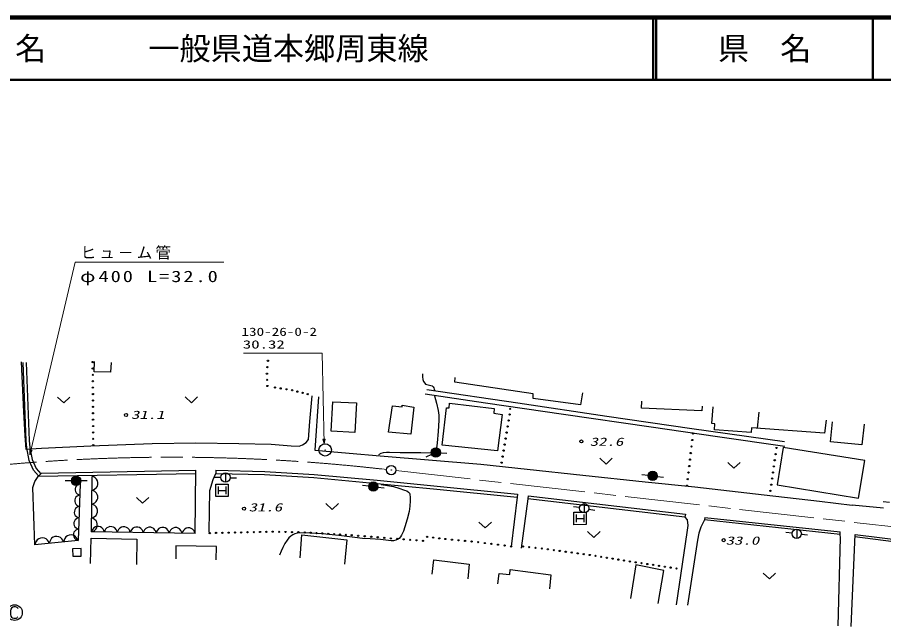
# Model space of a CAD drawing. Units: millimetres, scale not verified. Extents: x -201357293 to 680000, y -21359328 to 380000.
# Drawn here: x 195728 to 334728, y 282322 to 380000 of the extents above; entities that cross this region are included whole.
import ezdxf
from ezdxf.enums import TextEntityAlignment as Align

# ---------------------------------------------------------------- set-up
doc = ezdxf.new("R2010")
doc.units = ezdxf.units.MM
doc.header["$LTSCALE"] = 1000
doc.linetypes.add('CHAIN', pattern=[18.5, 12, -1.5, 3.5, -1.5])
for name, color, linetype, lineweight in [('M-BGD', 7, 'Continuous', 25), ('M-BGD-HTXT', 7, 'Continuous', 13), ('M-BMK', 2, 'CHAIN', 13), ('M-TTL', 2, 'Continuous', 140), ('M-TTL-LINE', 7, 'Continuous', 50)]:
    doc.layers.add(name, color=color, linetype=linetype, lineweight=lineweight)
doc.layers.add('M-BMK-SRVR', color=7, linetype='Continuous')
doc.layers.add('M-TTL-TXT', color=7, linetype='Continuous')
doc.styles.add('ＭＳ ゴシック', font='')
doc.styles.get('ＭＳ ゴシック').set_extended_font_data('MS Gothic')

# ---------------------------------------------------------------- blocks, each defined once
blk = doc.blocks.new('BUHIN6')
at = {"color": 7, "linetype": 'Continuous', "lineweight": 25}
blk.add_lwpolyline([(-1133, 237), (-1102, -42), (-1012, -291), (-844, -586), (-623, -774), (-374, -915), (-23, -988), (261, -959), (538, -875), (811, -672), (988, -478), (1133, -237)], dxfattribs=at)
blk = doc.blocks.new('BUHIN7')
at = {"color": 7, "linetype": 'Continuous', "lineweight": 25}
blk.add_lwpolyline([(-305, -853), (-86, -859), (117, -816), (364, -717), (534, -566), (669, -388), (764, -124), (771, 99), (736, 324), (608, 557), (477, 715), (305, 853)], dxfattribs=at)
blk = doc.blocks.new('BUHIN8')
at = {"color": 7, "linetype": 'Continuous', "lineweight": 25}
blk.add_lwpolyline([(352, 1054), (83, 1056), (-165, 998), (-465, 870), (-669, 680), (-831, 459), (-940, 132), (-943, -142), (-894, -416), (-731, -699), (-566, -888), (-352, -1054)], dxfattribs=at)
blk = doc.blocks.new('BUHIN9')
at = {"color": 7, "linetype": 'Continuous', "lineweight": 25}
blk.add_lwpolyline([(-987, 329), (-988, 77), (-934, -155), (-814, -436), (-636, -627), (-429, -778), (-123, -880), (133, -883), (390, -837), (655, -684), (832, -529), (987, -329)], dxfattribs=at)
blk = doc.blocks.new('BUHIN13')
at = {"color": 7, "linetype": 'Continuous', "lineweight": 25}
for radius in [746, 660, 574, 484, 398, 292, 202, 116, 22.5]:
    blk.add_circle((0, 0), radius, dxfattribs=at)
blk = doc.blocks.new('BUHIN14')
at = {"color": 7, "linetype": 'Continuous', "lineweight": 25}
blk.add_line((-225, -711), (225, 711), dxfattribs=at)
blk.add_circle((0, 0), 746, dxfattribs=at)
blk = doc.blocks.new('BUHIN28')
at = {"color": 7, "linetype": 'Continuous', "lineweight": 25}
blk.add_lwpolyline([(-704, -400), (-692, -528), (-635, -638), (-542, -740), (-416, -819), (-184, -892), (12, -915), (244, -844), (410, -713), (533, -490), (718, 94), (750, 359), (707, 537), (574, 716), (375, 832), (148, 904), (-30, 940), (-137, 915), (-244, 864), (-307, 792)], dxfattribs=at)
blk.add_circle((0, 0), 1244, dxfattribs=at)
blk = doc.blocks.new('BUHIN36')
at = {"color": 7, "linetype": 'Continuous', "lineweight": 25}
blk.add_circle((0, 0), 249, dxfattribs=at)
blk = doc.blocks.new('BUHIN76')
at = {"color": 7, "linetype": 'Continuous', "lineweight": 25}
blk.add_circle((0, 0), 99.5, dxfattribs=at)
blk = doc.blocks.new('BUHIN78')
at = {"color": 7, "linetype": 'Continuous', "lineweight": 25}
blk.add_circle((0, 0), 99.5, dxfattribs=at)
blk = doc.blocks.new('BUHIN80')
at = {"color": 7, "linetype": 'Continuous', "lineweight": 25}
blk.add_circle((0, 0), 99.5, dxfattribs=at)
blk = doc.blocks.new('BUHIN83')
at = {"color": 7, "linetype": 'Continuous', "lineweight": 25}
blk.add_circle((0, 0), 99.5, dxfattribs=at)
blk = doc.blocks.new('BUHIN85')
at = {"color": 7, "linetype": 'Continuous', "lineweight": 25}
blk.add_circle((0, 0), 99.5, dxfattribs=at)
blk = doc.blocks.new('BUHIN87')
at = {"color": 7, "linetype": 'Continuous', "lineweight": 25}
blk.add_circle((0, 0), 99.5, dxfattribs=at)
blk = doc.blocks.new('BUHIN89')
at = {"color": 7, "linetype": 'Continuous', "lineweight": 25}
blk.add_circle((0, 0), 99.5, dxfattribs=at)
blk = doc.blocks.new('BUHIN91')
at = {"color": 7, "linetype": 'Continuous', "lineweight": 25}
blk.add_circle((0, 0), 99.5, dxfattribs=at)
blk = doc.blocks.new('BUHIN92')
at = {"color": 7, "linetype": 'Continuous', "lineweight": 25}
blk.add_circle((0, 0), 99.5, dxfattribs=at)
blk = doc.blocks.new('BUHIN94')
at = {"color": 7, "linetype": 'Continuous', "lineweight": 25}
blk.add_circle((0, 0), 99.5, dxfattribs=at)
blk = doc.blocks.new('BUHIN96')
at = {"color": 7, "linetype": 'Continuous', "lineweight": 25}
blk.add_circle((0, 0), 99.5, dxfattribs=at)
blk = doc.blocks.new('BUHIN98')
at = {"color": 7, "linetype": 'Continuous', "lineweight": 25}
blk.add_circle((0, 0), 99.5, dxfattribs=at)
blk = doc.blocks.new('BUHIN107')
at = {"color": 7, "linetype": 'Continuous', "lineweight": 25}
blk.add_circle((0, 0), 99.5, dxfattribs=at)
blk = doc.blocks.new('BUHIN108')
at = {"color": 7, "linetype": 'Continuous', "lineweight": 25}
blk.add_circle((0, 0), 99.5, dxfattribs=at)
blk = doc.blocks.new('BUHIN109')
at = {"color": 7, "linetype": 'Continuous', "lineweight": 25}
blk.add_circle((0, 0), 99.5, dxfattribs=at)
blk = doc.blocks.new('BUHIN112')
at = {"color": 7, "linetype": 'Continuous', "lineweight": 25}
blk.add_lwpolyline([(810, -755), (142, 448), (-1097, -151)], dxfattribs=at)
blk = doc.blocks.new('BUHIN116')
at = {"color": 7, "linetype": 'Continuous', "lineweight": 25}
for p, q in [((-784, -407), (-407, 784)), ((596, -189), (-596, 189)), ((407, -784), (784, 407))]:
    blk.add_line(p, q, dxfattribs=at)
blk.add_lwpolyline([(1255, 652), (652, -1255), (-1255, -652), (-652, 1255)], close=True, dxfattribs=at)
blk = doc.blocks.new('BUHIN197')
at = {"color": 7, "linetype": 'Continuous', "lineweight": 25}
blk.add_circle((0, 0), 99.5, dxfattribs=at)
blk = doc.blocks.new('BUHIN199')
at = {"color": 7, "linetype": 'Continuous', "lineweight": 25}
blk.add_circle((0, 0), 99.5, dxfattribs=at)
blk = doc.blocks.new('BUHIN204')
at = {"color": 7, "linetype": 'Continuous', "lineweight": 25}
blk.add_circle((0, 0), 99.5, dxfattribs=at)
blk = doc.blocks.new('BUHIN205')
at = {"color": 7, "linetype": 'Continuous', "lineweight": 25}
blk.add_circle((0, 0), 99.5, dxfattribs=at)
blk = doc.blocks.new('BUHIN235')
at = {"color": 3, "linetype": 'Continuous', "lineweight": 25}
for radius in [746, 22.5]:
    blk.add_circle((0, 0), radius, dxfattribs=at)
blk = doc.blocks.new('BUHIN236')
at = {"color": 3, "linetype": 'Continuous', "lineweight": 25}
for radius in [995, 30]:
    blk.add_circle((0, 0), radius, dxfattribs=at)

msp = doc.modelspace()

# ---------------------------------------------------------------- linework, layer by layer
at = {"layer": 'M-BGD'}
for p, q in [((196358, 324753), (196709, 316737)), ((197128, 312128), (196654, 324674)), ((197154, 324693), (197627, 312167)), ((208072, 323172), (208113, 324817)), ((210786, 324653), (210662, 323131)), ((210662, 323131), (208072, 323172)), ((265913, 321491), (265990, 322261)), ((278490, 319645), (265913, 321491)), ((276005, 318158), (261405, 320308)), ((286413, 319799), (286106, 317876)), ((242643, 315191), (243012, 319323)), ((244067, 319145), (243484, 310607)), ((246079, 313661), (246325, 318389)), ((246325, 318389), (250138, 318191)), ((261156, 319622), (270817, 318220)), ((278490, 318914), (278490, 319645)), ((286106, 317876), (278490, 318914)), ((295867, 317347), (295929, 318469)), ((250138, 318191), (249892, 313463)), ((255271, 313487), (255920, 317704)), ((255920, 317704), (257454, 317556)), ((257454, 317556), (257454, 317822)), ((257454, 317822), (259339, 317508)), ((259339, 317508), (258869, 313192)), ((263911, 311393), (264589, 317409)), ((264589, 317409), (265002, 317409)), ((265002, 317409), (265091, 318146)), ((265091, 318146), (272227, 317320)), ((270817, 318220), (283377, 316412)), ((272227, 317320), (272197, 316524)), ((290287, 316038), (276005, 318158)), ((305528, 316942), (295867, 317347)), ((305591, 317690), (305528, 316942)), ((307132, 314916), (307366, 317543)), ((196709, 316737), (196928, 312926)), ((272197, 316524), (273501, 316342)), ((273501, 316342), (272757, 310509)), ((283377, 316412), (297445, 314355)), ((303969, 314044), (290287, 316038)), ((314700, 316685), (314439, 314145)), ((242459, 312322), (242643, 315191)), ((297445, 314355), (308084, 312797)), ((307626, 314838), (307132, 314916)), ((307600, 313850), (307626, 314838)), ((313529, 314214), (313451, 313434)), ((325233, 313330), (313529, 314214)), ((325493, 315410), (325233, 313330)), ((326221, 311977), (326507, 315176)), ((331605, 314760), (331241, 311483)), ((196928, 312926), (197103, 310779)), ((249892, 313463), (246079, 313661)), ((258869, 313192), (255271, 313487)), ((318804, 311956), (303969, 314044)), ((313451, 313434), (307600, 313850)), ((308084, 312797), (318867, 311239)), ((197263, 310992), (197128, 312128)), ((197627, 312167), (197758, 311064)), ((207528, 311305), (217385, 311699)), ((217385, 311699), (224394, 311787)), ((224394, 311787), (231286, 311699)), ((231286, 311699), (236455, 311568)), ((236455, 311568), (239652, 311305)), ((240923, 311261), (241492, 311480)), ((241492, 311480), (242090, 311822)), ((242090, 311822), (242459, 312322)), ((272757, 310509), (263911, 311393)), ((331241, 311483), (326221, 311977)), ((197103, 310779), (199600, 310954)), ((197618, 308942), (197263, 310992)), ((197758, 311064), (198100, 309094)), ((199600, 310954), (207528, 311305)), ((239652, 311305), (240923, 311261)), ((243484, 310607), (248957, 310126)), ((248957, 310126), (253948, 309695)), ((263623, 310176), (264621, 310115)), ((318627, 311067), (317649, 305079)), ((331683, 308934), (318627, 311067)), ((198334, 307425), (197618, 308942)), ((198100, 309094), (198756, 307702)), ((253948, 309695), (270108, 308352)), ((262196, 309903), (261290, 309478)), ((330705, 302946), (331683, 308934)), ((199143, 306505), (198334, 307425)), ((198756, 307702), (199519, 306835)), ((199596, 306909), (224388, 307399)), ((224248, 297274), (224388, 307399)), ((227582, 307391), (227570, 306891)), ((227582, 307391), (235429, 307200)), ((235429, 307200), (243358, 306709)), ((270108, 308352), (277534, 307592)), ((277534, 307592), (286452, 306629)), ((198538, 305591), (199050, 306385)), ((224379, 306799), (199045, 306381)), ((199050, 306385), (199596, 306909)), ((207608, 297525), (207747, 306410)), ((226618, 304169), (227135, 305911)), ((227135, 305911), (227570, 306891)), ((228378, 306238), (227378, 306238)), ((227570, 306891), (235407, 306700)), ((229877, 306204), (230876, 306158)), ((235407, 306700), (243320, 306210)), ((243320, 306210), (253401, 305285)), ((243358, 306709), (253448, 305783)), ((286452, 306629), (296463, 305565)), ((296919, 306570), (295924, 306666)), ((298411, 306417), (299405, 306308)), ((198230, 304644), (198538, 305591)), ((198555, 295464), (198230, 304644)), ((204412, 305702), (203412, 305693)), ((205797, 305212), (205463, 296160)), ((205911, 305728), (206911, 305754)), ((252101, 304846), (251105, 304936)), ((253401, 305285), (262490, 304414)), ((253448, 305783), (262539, 304912)), ((253593, 304695), (254587, 304582)), ((262490, 304414), (275919, 303081)), ((262539, 304912), (275968, 303578)), ((296463, 305565), (304421, 304748)), ((304421, 304748), (315571, 303481)), ((317649, 305079), (330705, 302946)), ((226509, 297502), (226618, 304169)), ((275919, 303081), (274966, 295189)), ((275968, 303578), (275919, 303081)), ((277668, 303317), (277610, 302820)), ((277668, 303317), (302908, 300353)), ((315571, 303481), (324439, 302442)), ((277610, 302820), (276578, 294928)), ((302850, 299857), (277610, 302820)), ((324439, 302442), (329686, 301809)), ((334724, 301337), (329686, 301809)), ((335658, 302223), (334664, 302337)), ((285936, 301399), (284946, 301538)), ((287418, 301170), (288404, 301002)), ((302908, 300353), (302850, 299857)), ((302850, 299857), (303216, 299424)), ((303216, 299424), (303283, 298558)), ((305703, 298929), (305418, 298246)), ((305988, 299442), (305703, 298929)), ((306031, 299840), (305988, 299442)), ((327727, 297106), (305988, 299442)), ((306031, 299840), (327770, 297504)), ((224248, 297274), (207608, 297525)), ((303283, 298558), (303150, 297393)), ((305418, 298246), (305077, 297334)), ((327727, 297106), (327770, 297504)), ((205463, 296160), (198555, 295464)), ((207468, 292464), (207561, 296501)), ((207561, 296501), (214920, 296332)), ((214920, 296332), (214827, 292296)), ((241134, 293367), (241380, 297028)), ((241380, 297028), (248578, 296228)), ((248578, 296228), (248209, 292321)), ((303150, 297393), (301418, 285824)), ((304877, 296194), (303253, 285767)), ((305077, 297334), (304877, 296194)), ((320029, 297294), (319034, 297393)), ((321522, 297153), (322518, 297063)), ((327442, 282462), (327812, 296565)), ((327812, 296565), (327727, 297106)), ((329538, 282322), (330134, 297099)), ((338447, 295643), (330084, 296702)), ((330134, 297099), (338496, 296040)), ((205948, 294829), (204603, 294809)), ((204603, 294809), (204621, 293628)), ((205966, 293649), (205948, 294829)), ((221176, 295282), (221135, 293187)), ((227671, 295154), (221176, 295282)), ((227630, 293060), (227671, 295154)), ((204621, 293628), (205966, 293649)), ((262268, 290761), (262547, 293038)), ((262547, 293038), (268216, 292341)), ((268216, 292341), (268007, 289994)), ((294958, 292217), (294093, 286856)), ((299454, 291351), (294958, 292217)), ((272840, 289181), (273026, 290830)), ((273026, 290830), (274722, 290691)), ((274722, 290691), (274791, 291481)), ((274791, 291481), (281343, 290621)), ((281343, 290621), (281088, 288391)), ((298554, 286023), (299454, 291351))]:
    msp.add_line(p, q, dxfattribs=at)
for points in [[(260720, 322838), (260731, 322390), (260802, 321953), (260916, 321642), (261092, 321342), (261236, 321212), (261410, 321135), (261852, 321052), (262272, 320912), (262437, 320775), (262560, 320593), (262633, 320409), (262682, 320222)], [(262682, 319338), (263006, 318166), (263272, 316975), (263333, 316209), (263333, 315438), (263243, 313604), (263092, 311775), (263025, 311311), (262951, 310837)], [(253738, 309919), (254105, 310108), (254497, 310240), (254948, 310296), (255424, 310292), (257162, 310238), (258876, 310243), (260485, 310228), (262113, 310185)], [(254085, 305088), (255093, 304964), (256086, 304782), (256960, 304534), (257855, 304216), (258205, 304079), (258506, 303897), (258631, 303735), (258706, 303536), (258760, 303010), (258755, 302468), (258695, 301617), (258577, 300800), (258262, 299568), (257886, 298339), (257664, 297643), (257386, 296969), (257204, 296697), (256973, 296460), (256722, 296284), (256447, 296166), (256095, 296093), (255715, 296077), (253992, 296273), (252343, 296402), (251126, 296480), (249882, 296621), (247295, 296931), (244702, 297181), (242896, 297289), (241074, 297337), (240659, 297289), (240250, 297181), (239908, 297032), (239588, 296825), (239287, 296539), (239030, 296212), (238667, 295640), (238351, 295029), (238074, 294407), (237811, 293767)]]:
    msp.add_lwpolyline(points, dxfattribs=at)
for centre in [(235774, 322876), (235813, 321889), (235853, 320902), (237063, 320665), (239827, 320218), (274804, 317246), (274712, 316328), (236698, 297546), (241857, 297434), (249371, 296985), (255652, 296480), (260811, 296088), (261484, 296705), (264400, 296368), (269671, 295864), (279874, 294847), (287566, 293815), (293993, 292783)]:
    msp.add_circle(centre, 99.5, dxfattribs=at)
at = {"layer": 'M-BGD-HTXT'}
for p, q in [((197756, 309889), (204993, 340762)), ((204993, 340762), (228868, 340762)), ((244644, 326184), (232029, 326184)), ((244970, 311612), (244644, 326184))]:
    msp.add_line(p, q, dxfattribs=at)
for points in [[(244970, 311612), (245141, 312366), (244766, 312358)], [(244967, 311766), (244823, 312312), (245085, 312318)], [(244965, 311841), (244852, 312285), (245058, 312289)], [(244963, 311918), (244881, 312257), (245030, 312261)], [(244961, 311993), (244909, 312230), (245003, 312232)], [(197756, 309889), (198109, 310576), (197744, 310662)], [(197791, 310039), (197788, 310604), (198044, 310544)], [(197808, 310112), (197809, 310570), (198010, 310523)], [(197825, 310187), (197830, 310536), (197976, 310502)], [(197843, 310260), (197851, 310502), (197943, 310481)]]:
    msp.add_lwpolyline(points, close=True, dxfattribs=at)
for points in [[(244968, 311689), (244794, 312340), (245113, 312347), (244968, 311691)], [(244957, 312203), (244960, 312070), (244938, 312202), (244976, 312203), (244960, 312070)], [(197773, 309964), (197767, 310637), (198078, 310565), (197774, 309966)], [(197890, 310464), (197860, 310334), (197872, 310468), (197909, 310460), (197860, 310334)]]:
    msp.add_lwpolyline(points, dxfattribs=at)
at = {"layer": 'M-BMK'}
for p, q in [((254205, 307596), (254980, 307509)), ((256471, 307341), (354312, 296301))]:
    msp.add_line(p, q, dxfattribs=at)
msp.add_arc((220569, 9488), 300000, 83.56234, 96.93546, dxfattribs=at)
at = {"layer": 'M-TTL'}
msp.add_line((680000, 380000), (40000, 380000), dxfattribs=at)
at = {"layer": 'M-TTL-LINE'}
for p, q in [((297750, 380000), (297750, 370000)), ((298250, 380000), (298250, 370000)), ((333000, 380000), (333000, 370000)), ((40000, 370000), (680000, 370000))]:
    msp.add_line(p, q, dxfattribs=at)

# ---------------------------------------------------------------- block references
at = {"layer": 'M-BGD', "rotation": 197.56056}
for name, p in [('BUHIN205', (207825, 324735)), ('BUHIN204', (235853, 323916)), ('BUHIN204', (235932, 324955)), ('BUHIN205', (207831, 323710)), ('BUHIN205', (207838, 322685)), ('BUHIN205', (207844, 321660)), ('BUHIN205', (207850, 320635)), ('BUHIN205', (207857, 319610)), ('BUHIN112', (223652, 318690)), ('BUHIN199', (237985, 320516)), ('BUHIN199', (238906, 320367)), ('BUHIN197', (240660, 320007)), ('BUHIN197', (241494, 319797)), ('BUHIN197', (242327, 319586)), ('BUHIN112', (203178, 318649)), ('BUHIN205', (207863, 318585)), ('BUHIN205', (207869, 317560)), ('BUHIN205', (207876, 316535)), ('BUHIN205', (207882, 315510)), ('BUHIN36', (213171, 316263)), ('BUHIN205', (207888, 314486)), ('BUHIN109', (274391, 314401)), ('BUHIN109', (274552, 315365)), ('BUHIN205', (207895, 313461)), ('BUHIN109', (274231, 313437)), ('BUHIN108', (304141, 313283)), ('BUHIN205', (207901, 312436)), ('BUHIN205', (207907, 311411)), ('BUHIN109', (273909, 311509)), ('BUHIN109', (274070, 312473)), ('BUHIN36', (286233, 312014)), ('BUHIN108', (304020, 312238)), ('BUHIN13', (262874, 310222)), ('BUHIN109', (273749, 310545)), ('BUHIN108', (303776, 310149)), ('BUHIN108', (303898, 311194)), ('BUHIN107', (317394, 309982)), ('BUHIN107', (317535, 310963)), ('BUHIN109', (273427, 308618)), ('BUHIN109', (273588, 309581)), ('BUHIN112', (290180, 308847)), ('BUHIN108', (303654, 309105)), ('BUHIN112', (310708, 308179)), ('BUHIN107', (317253, 309001)), ('BUHIN13', (297666, 306498)), ('BUHIN108', (303532, 308061)), ('BUHIN107', (317111, 308020)), ('BUHIN13', (205162, 305710)), ('BUHIN8', (207730, 305299)), ('BUHIN14', (229128, 306238)), ('BUHIN108', (303288, 305972)), ('BUHIN108', (303410, 307016)), ('BUHIN107', (316829, 306059)), ('BUHIN107', (316970, 307040)), ('BUHIN7', (205764, 304307)), ('BUHIN116', (228567, 304163)), ('BUHIN13', (252848, 304780)), ('BUHIN108', (303166, 304928)), ('BUHIN107', (316688, 305078)), ('BUHIN7', (205697, 302497)), ('BUHIN8', (207695, 303078)), ('BUHIN112', (215836, 302566)), ('BUHIN107', (316547, 304097)), ('BUHIN8', (207660, 300857)), ('BUHIN112', (246231, 301583)), ('BUHIN14', (286679, 301295)), ('BUHIN7', (205630, 300686)), ('BUHIN36', (232100, 301247)), ('BUHIN116', (286013, 299672)), ('BUHIN7', (205564, 298876)), ('BUHIN8', (207625, 298635)), ('BUHIN112', (270792, 298611)), ('BUHIN7', (205497, 297065)), ('BUHIN9', (208648, 297509)), ('BUHIN9', (210728, 297478)), ('BUHIN9', (212808, 297446)), ('BUHIN9', (214888, 297415)), ('BUHIN9', (216968, 297384)), ('BUHIN9', (219048, 297352)), ('BUHIN9', (221128, 297321)), ('BUHIN9', (223208, 297290)), ('BUHIN91', (227614, 297344)), ('BUHIN91', (228623, 297366)), ('BUHIN91', (229633, 297389)), ('BUHIN91', (230642, 297411)), ('BUHIN91', (231651, 297434)), ('BUHIN91', (232661, 297456)), ('BUHIN91', (233670, 297479)), ('BUHIN91', (234679, 297501)), ('BUHIN91', (235689, 297523)), ('BUHIN89', (237730, 297523)), ('BUHIN89', (238762, 297501)), ('BUHIN89', (239794, 297479)), ('BUHIN89', (240825, 297456)), ('BUHIN87', (242796, 297378)), ('BUHIN112', (288219, 297091)), ('BUHIN14', (320775, 297220)), ('BUHIN6', (199707, 295580)), ('BUHIN6', (202009, 295812)), ('BUHIN6', (204312, 296044)), ('BUHIN91', (226604, 297322)), ('BUHIN87', (243736, 297322)), ('BUHIN87', (244675, 297266)), ('BUHIN87', (245614, 297209)), ('BUHIN87', (246554, 297153)), ('BUHIN87', (247493, 297097)), ('BUHIN87', (248432, 297041)), ('BUHIN85', (250418, 296901)), ('BUHIN85', (251465, 296817)), ('BUHIN85', (252512, 296733)), ('BUHIN85', (253558, 296649)), ('BUHIN85', (254605, 296565)), ('BUHIN83', (256684, 296402)), ('BUHIN83', (257716, 296323)), ('BUHIN83', (258747, 296245)), ('BUHIN83', (259779, 296166)), ('BUHIN80', (262456, 296593)), ('BUHIN80', (263428, 296480)), ('BUHIN78', (265454, 296267)), ('BUHIN78', (266508, 296166)), ('BUHIN78', (267563, 296065)), ('BUHIN78', (268617, 295965)), ('BUHIN36', (309065, 296194)), ('BUHIN76', (270730, 295729)), ('BUHIN76', (271789, 295594)), ('BUHIN76', (272848, 295459)), ('BUHIN76', (273907, 295324)), ('BUHIN76', (274966, 295189)), ('BUHIN98', (276844, 295180)), ('BUHIN98', (277854, 295069)), ('BUHIN98', (278864, 294958)), ('BUHIN96', (280836, 294718)), ('BUHIN96', (281797, 294589)), ('BUHIN96', (282759, 294460)), ('BUHIN96', (283720, 294331)), ('BUHIN96', (284682, 294202)), ('BUHIN96', (285643, 294073)), ('BUHIN96', (286605, 293944)), ('BUHIN94', (288484, 293668)), ('BUHIN94', (289402, 293520)), ('BUHIN94', (290320, 293373)), ('BUHIN94', (291238, 293225)), ('BUHIN94', (292157, 293078)), ('BUHIN94', (293075, 292930)), ('BUHIN92', (294929, 292641)), ('BUHIN92', (295866, 292500)), ('BUHIN92', (296802, 292358)), ('BUHIN92', (297739, 292217)), ('BUHIN92', (298675, 292075)), ('BUHIN92', (299612, 291934)), ('BUHIN92', (300548, 291792)), ('BUHIN92', (301485, 291651)), ('BUHIN112', (316387, 290439)), ('BUHIN28', (195286, 284578))]:
    msp.add_blockref(name, p, dxfattribs=at)
at = {"layer": 'M-BMK-SRVR', "rotation": 197.56056}
for name, p in [('BUHIN236', (245113, 310654)), ('BUHIN235', (255726, 307425))]:
    msp.add_blockref(name, p, dxfattribs=at)

# ---------------------------------------------------------------- texts
at = {"layer": 'M-BGD-HTXT', "style": 'ＭＳ ゴシック'}
for s, width, p in [('130-26-0-2', 1.35, (231689, 328541)), ('30.32', 1.5, (231908, 326508))]:
    msp.add_text(s, height=1320, dxfattribs=dict(at, width=width)).set_placement(p, align=Align.BOTTOM_LEFT)
at = {"layer": 'M-BGD-HTXT', "style": 'ＭＳ ゴシック', "oblique": 15, "width": 1.5}
for s, p in [('31.1', (213962, 315228)), ('32.6', (287569, 310914)), ('31.6', (232841, 300402)), ('33.0', (309377, 295067))]:
    msp.add_text(s, height=1320, dxfattribs=at).set_placement(p, align=Align.BOTTOM_LEFT)
at = {"layer": 'M-BGD-HTXT', "char_height": 1833, "attachment_point": 7, "style": 'ＭＳ ゴシック'}
for s, insert in [('\\T1.2;ヒュ－ム管', (205879, 341172)), ('\\T1.2;\\W1.3;φ400\\~L=32.0', (205801, 337056))]:
    msp.add_mtext(s, dxfattribs=dict(at, insert=insert))
at = {"layer": 'M-TTL-TXT', "style": 'ＭＳ ゴシック'}
for s, p in [('路 線 名', (180380, 375000)), ('一般県道本郷周東線', (216734, 375000))]:
    msp.add_text(s, height=3666, dxfattribs=at).set_placement(p, align=Align.MIDDLE_LEFT)
msp.add_text('県\u3000名', height=3666, dxfattribs=at).set_placement((315625, 375000), align=Align.MIDDLE_CENTER)

doc.saveas('drawing.dxf')
